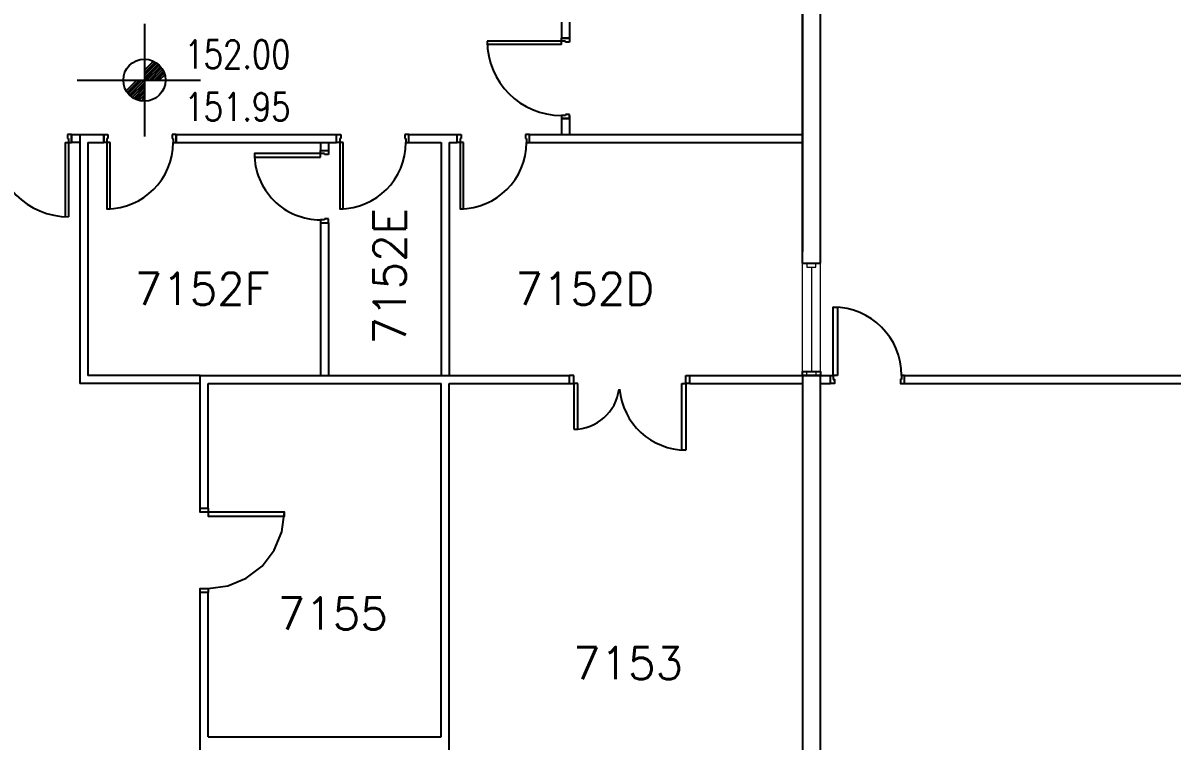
# Model space of a CAD drawing. Header units: millimetres. Extents: x -68474 to 336725, y -113450 to 40976.
# Drawn here: x 208494 to 222803, y -36750 to -27812 of the extents above; entities that cross this region are included whole.
import ezdxf

# ---------------------------------------------------------------- set-up
doc = ezdxf.new("R2010")
doc.units = ezdxf.units.MM
doc.header["$LTSCALE"] = 900
doc.linetypes.add('EC-7thFloor-s6152$0$HIDDEN', pattern=[0.375, 0.25, -0.125])
for name, color, linetype in [('EC-7thFloor-s6152$0$17', 1, 'Continuous'), ('EC-7thFloor-s6152$0$30', 1, 'Continuous'), ('EC-7thFloor-s6152$0$35', 7, 'Continuous'), ('EC-7thFloor-s6152$0$41', 1, 'Continuous'), ('EC-7thFloor-s6152$0$Hatch', 3, 'Continuous'), ('EC-7thFloor-s6152$0$new_part', 7, 'Continuous'), ('EC-7thFloor-s6152$0$RC', 7, 'Continuous'), ('EC-7thFloor-s6152$0$ROOM-NO', 4, 'Continuous'), ('EC-7thFloor-s6152$0$WIN', 4, 'Continuous')]:
    doc.layers.add(name, color=color, linetype=linetype)
doc.layers.add('EC-7thFloor-s6152$0$EWINDOW', color=9, linetype='Continuous', lineweight=9)
doc.styles.add('EC-7thFloor-s6152$0$STANDARD', font='SIMPLEX.SHX')

# ---------------------------------------------------------------- blocks, each defined once
blk = doc.blocks.new('EC-7thFloor-s6152$0$D27')
at = {"layer": 'EC-7thFloor-s6152$0$41', "color": 14, "linetype": 'Continuous'}
blk.add_lwpolyline([(1, 0.1), (1.05, 0.1), (1.05, 0), (1, 0), (1, 0.1), (0.9676, 0.3459), (0.8727, 0.575), (0.7217, 0.7717), (0.525, 0.9227), (0.2959, 1.0176), (0.05, 1.05), (0.05, 0), (0, 0), (0, 0.1), (0.1, 0.1), (0.1, 1.05), (0.05, 1.05)], dxfattribs=at)
blk = doc.blocks.new('EC-7thFloor-s6152$0$DR925')
for p, q in [((918.5, 100), (918.5, 1025)), ((962.5, 100), (962.5, 1025)), ((0, 100), (0, 0)), ((37.5, 100), (0, 100)), ((0, 0), (50, 0)), ((37.5, 50), (37.5, 100)), ((50, 50), (37.5, 50)), ((50, 0), (50, 50)), ((918.5, 100), (962.5, 100)), ((950, 50), (962.5, 50)), ((950, 0), (950, 50)), ((1000, 0), (950, 0)), ((962.5, 100), (1000, 100)), ((962.5, 50), (962.5, 100)), ((1000, 100), (1000, 0))]:
    blk.add_line(p, q)
blk.add_arc((962.5, 100), 925, 90, 180)
blk = doc.blocks.new('EC-7thFloor-s6152$0$DR825')
at = {"layer": 'EC-7thFloor-s6152$0$30'}
for p, q in [((213900, -29200), (213950, -29200)), ((213900, -29300), (213900, -29200)), ((213900, -29300), (213900, -29200)), ((213937.5, -29300), (213900, -29300)), ((213937.5, -29250), (213937.5, -29300)), ((213950, -29250), (213937.5, -29250)), ((213950, -29200), (213950, -29250)), ((214800, -29200), (214750, -29200)), ((214750, -29200), (214750, -29250)), ((214750, -29250), (214762.5, -29250)), ((214762.5, -29250), (214762.5, -29300)), ((214762.5, -29300), (214800, -29300)), ((214800, -29300), (214800, -29200)), ((214800, -29300), (214800, -29200))]:
    blk.add_line(p, q, dxfattribs=at)
blk.add_lwpolyline([(213981.5, -29300), (213937.5, -29300), (213937.5, -30125), (213981.5, -30125)], close=True, dxfattribs=at)
blk.add_arc((213937.5, -29300), 825, 270, 0, dxfattribs=at)

msp = doc.modelspace()

# ---------------------------------------------------------------- linework, layer by layer
for p, q in [((215300, -29000), (215200, -29000)), ((215300, -29000), (215200, -29000)), ((215351.72703, -32200), (215300.003, -32200)), ((215351.72703, -32200), (215300.003, -32200))]:
    msp.add_line(p, q)
at = {"linetype": 'EC-7thFloor-s6152$0$HIDDEN'}
for p, q in [((215250, -28950), (215250, -28962.5)), ((215250, -28950), (215250, -28962.5)), ((215300, -28962.5), (215300, -29000)), ((215300, -28962.5), (215300, -29000))]:
    msp.add_line(p, q, dxfattribs=at)
at = {"color": 1}
for points in [[(218634.9, -32200), (218584.9, -32200), (218584.9, -31350), (218634.9, -31350)], [(218634.9, -32200), (218584.9, -32200), (218584.9, -31350), (218634.9, -31350)], [(218584.9, -32250), (218599.9, -32250), (218599.9, -32300), (218599.9, -32300), (218599.9, -32300), (218549.9, -32300), (218549.9, -32200), (218549.9, -32200), (218549.9, -32200), (218584.9, -32200)], [(218584.9, -32250), (218599.9, -32250), (218599.9, -32300), (218599.9, -32300), (218599.9, -32300), (218549.9, -32300), (218549.9, -32200), (218549.9, -32200), (218549.9, -32200), (218584.9, -32200)], [(219434.9, -32250), (219419.9, -32250), (219419.9, -32300), (219419.9, -32300), (219419.9, -32300), (219469.9, -32300), (219469.9, -32200), (219469.9, -32200), (219469.9, -32200), (219434.9, -32200)], [(219434.9, -32250), (219419.9, -32250), (219419.9, -32300), (219419.9, -32300), (219419.9, -32300), (219469.9, -32300), (219469.9, -32200), (219469.9, -32200), (219469.9, -32200), (219434.9, -32200)]]:
    msp.add_lwpolyline(points, close=True, dxfattribs=at)
msp.add_arc((218584.9, -32200), 850, 0, 90, dxfattribs=at)
msp.add_arc((218584.9, -32200), 850, 0, 90, dxfattribs=at)
at = {"layer": 'EC-7thFloor-s6152$0$17'}
for p, q in [((215200, -27800), (215200, -28000)), ((215200, -27800), (215200, -28000)), ((215300, -27800), (215300, -28000)), ((215300, -27800), (215300, -28000)), ((215300, -28000), (215200, -28000)), ((215300, -28000), (215200, -28000)), ((215200, -29000), (215200, -29200)), ((215300, -29000), (215200, -29000)), ((215200, -29000), (215200, -29200)), ((215300, -29000), (215200, -29000)), ((215300, -29000), (215300, -29200)), ((215300, -29000), (215300, -29200)), ((209200, -29200), (209500, -29200)), ((209200, -29200), (209200, -32300)), ((209200, -29200), (209500, -29200)), ((209200, -29200), (209200, -32300)), ((209300, -29300), (209500, -29300)), ((209300, -29300), (209300, -32200)), ((209300, -29300), (209500, -29300)), ((209300, -29300), (209300, -32200)), ((209500, -29200), (209500, -29300)), ((209500, -29200), (209500, -29300)), ((210400, -29200), (212400, -29200)), ((210400, -29200), (210400, -29300)), ((210400, -29200), (212400, -29200)), ((210400, -29200), (210400, -29300)), ((210400, -29300), (212400, -29300)), ((210400, -29300), (212400, -29300)), ((212200, -29300), (212200, -29400)), ((212200, -29300), (212200, -29400)), ((212300, -29300), (212300, -29400)), ((212300, -29300), (212300, -29400)), ((212400, -29300), (212400, -29200)), ((212400, -29300), (212400, -29200)), ((213300, -29200), (213900, -29200)), ((213300, -29200), (213900, -29200)), ((213300, -29300), (213700, -29300)), ((213300, -29300), (213700, -29300)), ((213700, -29300), (213700, -32200)), ((213700, -29300), (213700, -32200)), ((213700, -29300), (213700, -32200)), ((213700, -29300), (213700, -32200)), ((213800, -29300), (213800, -32200)), ((213800, -29300), (213800, -32200)), ((213800, -29300), (213900, -29300)), ((213800, -29300), (213800, -32200)), ((213800, -29300), (213800, -32200)), ((213800, -29300), (213900, -29300)), ((214800, -29200), (218199.9, -29200)), ((214800, -29200), (218199.9, -29200)), ((214800, -29300), (218199.9, -29300)), ((214800, -29300), (218199.9, -29300)), ((212200, -29400), (212300, -29400)), ((212200, -29400), (212300, -29400)), ((212200, -30300), (212200, -32200)), ((212200, -30300), (212200, -32200)), ((212300, -30300), (212300, -32200)), ((212300, -30300), (212300, -32200)), ((210700, -32300), (209200, -32300)), ((210700, -32300), (209200, -32300)), ((210700, -32200), (209300, -32200)), ((210700, -32200), (209300, -32200))]:
    msp.add_line(p, q, dxfattribs=at)
at = {"layer": 'EC-7thFloor-s6152$0$17', "color": 11, "linetype": 'Continuous'}
for p, q in [((210700, -33850.0001), (210700, -32200)), ((210700, -32200), (213700, -32200)), ((210700, -33850.0001), (210700, -32200)), ((210700, -32200), (213700, -32200)), ((210700, -33850.0001), (210700, -32200)), ((210700, -32200), (213700, -32200)), ((210700, -33850.0001), (210700, -32200)), ((210700, -32200), (213700, -32200)), ((210800, -33850.0001), (210800, -32300)), ((210800, -32300), (213700, -32300)), ((210800, -33850.0001), (210800, -32300)), ((210800, -32300), (213700, -32300)), ((210800, -33850.0001), (210800, -32300)), ((210800, -32300), (213700, -32300)), ((210800, -33850.0001), (210800, -32300)), ((210800, -32300), (213700, -32300)), ((213700, -32200), (215300.003, -32200)), ((213700, -32200), (215300.003, -32200)), ((213700, -32200), (215300.003, -32200)), ((213700, -32200), (215300.003, -32200)), ((213700, -36700), (213700, -32300)), ((213700, -36700), (213700, -32300)), ((213700, -36700), (213700, -32300)), ((213700, -36700), (213700, -32300)), ((213800, -32300), (215300.003, -32300)), ((213800, -39600), (213800, -32300)), ((213800, -32300), (215300.003, -32300)), ((213800, -39600), (213800, -32300)), ((213800, -32300), (215300.003, -32300)), ((213800, -39600), (213800, -32300)), ((213800, -32300), (215300.003, -32300)), ((213800, -39600), (213800, -32300)), ((216800, -32200), (218199.9, -32200)), ((216800, -32200), (218199.9, -32200)), ((216800, -32200), (218199.9, -32200)), ((216800, -32200), (218199.9, -32200)), ((216800, -32300), (218199.9, -32300)), ((216800, -32300), (218199.9, -32300)), ((216800, -32300), (218199.9, -32300)), ((216800, -32300), (218199.9, -32300)), ((210700, -36900), (210700, -34899.998)), ((210700, -36900), (210700, -34899.998)), ((210700, -36900), (210700, -34899.998)), ((210700, -36900), (210700, -34899.998)), ((210800, -36700), (210800, -34899.998)), ((210800, -36700), (210800, -34899.998)), ((210800, -36700), (210800, -34899.998)), ((210800, -36700), (210800, -34899.998)), ((210800, -36700), (213700, -36700)), ((210800, -36700), (213700, -36700)), ((210800, -36700), (213700, -36700)), ((210800, -36700), (213700, -36700))]:
    msp.add_line(p, q, dxfattribs=at)
at = {"layer": 'EC-7thFloor-s6152$0$17', "color": 11}
for p, q in [((215300.003, -32300), (215300.003, -32200)), ((215300.003, -32300), (215300.003, -32200)), ((215300.003, -32300), (215300.003, -32200)), ((215300.003, -32300), (215300.003, -32200)), ((216800, -32300), (216800, -32200)), ((216800, -32300), (216800, -32200)), ((216800, -32300), (216800, -32200)), ((216800, -32300), (216800, -32200))]:
    msp.add_line(p, q, dxfattribs=at)
at = {"layer": 'EC-7thFloor-s6152$0$17'}
msp.add_lwpolyline([(209100, -29200), (209200, -29200), (209200, -29300), (209100, -29300)], close=True, dxfattribs=at)
msp.add_lwpolyline([(209100, -29200), (209200, -29200), (209200, -29300), (209100, -29300)], close=True, dxfattribs=at)
at = {"layer": 'EC-7thFloor-s6152$0$30'}
for p, q in [((209018.5, -29300), (209018.5, -30225)), ((209018.5, -29300), (209062.5, -29300)), ((209018.5, -29300), (209018.5, -30225)), ((209018.5, -29300), (209062.5, -29300)), ((209100, -29200), (209050, -29200)), ((209050, -29200), (209050, -29250)), ((209100, -29200), (209050, -29200)), ((209050, -29200), (209050, -29250)), ((209050, -29250), (209062.5, -29250)), ((209050, -29250), (209062.5, -29250)), ((209062.5, -29250), (209062.5, -29300)), ((209062.5, -29250), (209062.5, -29300)), ((209062.5, -29300), (209062.5, -30225)), ((209062.5, -29300), (209100, -29300)), ((209062.5, -29300), (209062.5, -30225)), ((209062.5, -29300), (209100, -29300)), ((209100, -29300), (209100, -29200)), ((209100, -29200), (209100, -29300)), ((209100, -29300), (209100, -29200)), ((209100, -29300), (209100, -29200)), ((209100, -29200), (209100, -29300)), ((209100, -29300), (209100, -29200))]:
    msp.add_line(p, q, dxfattribs=at)
at = {"layer": 'EC-7thFloor-s6152$0$30', "linetype": 'Continuous'}
for p, q in [((215351.72703, -32200), (215300.003, -32200)), ((215351.72703, -32200), (215300.003, -32200)), ((215300.003, -32300), (215351.72703, -32300)), ((215300.003, -32300), (215351.72703, -32300)), ((215300.003, -32300), (215351.72703, -32300)), ((215300.003, -32300), (215351.72703, -32300)), ((215351.72703, -32300), (215351.72703, -32200)), ((215351.72703, -32300), (215351.72703, -32200)), ((215351.72703, -32300), (215351.72703, -32200)), ((215351.72703, -32300), (215351.72703, -32200)), ((215351.72703, -32300), (215351.72703, -32868.96438)), ((215403.45107, -32300), (215351.72703, -32300)), ((215351.72703, -32300), (215351.72703, -32868.96438)), ((215351.72703, -32300), (215351.72703, -32868.96438)), ((215403.45107, -32300), (215351.72703, -32300)), ((215351.72703, -32300), (215351.72703, -32868.96438)), ((215403.45107, -32868.96438), (215403.45107, -32300)), ((215403.45107, -32868.96438), (215403.45107, -32300)), ((215403.45107, -32868.96438), (215403.45107, -32300)), ((215403.45107, -32868.96438), (215403.45107, -32300)), ((216696.55193, -33127.58455), (216696.55193, -32300)), ((216696.55193, -32300), (216748.27597, -32300)), ((216696.55193, -33127.58455), (216696.55193, -32300)), ((216696.55193, -32300), (216748.27597, -32300)), ((216696.55193, -33127.58455), (216696.55193, -32300)), ((216696.55193, -32300), (216748.27597, -32300)), ((216696.55193, -33127.58455), (216696.55193, -32300)), ((216696.55193, -32300), (216748.27597, -32300)), ((216748.27597, -32200), (216800, -32200)), ((216748.27597, -32300), (216748.27597, -32200)), ((216748.27597, -32200), (216800, -32200)), ((216748.27597, -32300), (216748.27597, -32200)), ((216748.27597, -32200), (216800, -32200)), ((216748.27597, -32300), (216748.27597, -32200)), ((216748.27597, -32200), (216800, -32200)), ((216748.27597, -32300), (216748.27597, -32200)), ((216748.27597, -32300), (216748.27597, -33127.58455)), ((216800, -32300), (216748.27597, -32300)), ((216748.27597, -32300), (216748.27597, -33127.58455)), ((216800, -32300), (216748.27597, -32300)), ((216748.27597, -32300), (216748.27597, -33127.58455)), ((216800, -32300), (216748.27597, -32300)), ((216748.27597, -32300), (216748.27597, -33127.58455)), ((216800, -32300), (216748.27597, -32300)), ((215351.72703, -32868.96438), (215403.45107, -32868.96438)), ((215351.72703, -32868.96438), (215403.45107, -32868.96438)), ((215351.72703, -32868.96438), (215403.45107, -32868.96438)), ((215351.72703, -32868.96438), (215403.45107, -32868.96438)), ((216748.27597, -33127.58455), (216696.55193, -33127.58455)), ((216748.27597, -33127.58455), (216696.55193, -33127.58455)), ((216748.27597, -33127.58455), (216696.55193, -33127.58455)), ((216748.27597, -33127.58455), (216696.55193, -33127.58455))]:
    msp.add_line(p, q, dxfattribs=at)
at = {"layer": 'EC-7thFloor-s6152$0$30'}
msp.add_arc((209062.5, -29300), 925, 180, 270, dxfattribs=at)
msp.add_arc((209062.5, -29300), 925, 180, 270, dxfattribs=at)
at = {"layer": 'EC-7thFloor-s6152$0$30', "linetype": 'Continuous'}
for centre, radius, start, end in [((215351.72703, -32300), 568.96438, 270, 352.950426824), ((215351.72703, -32300), 568.96438, 270, 352.950426824), ((215351.72703, -32300), 568.96438, 270, 352.950426824), ((215351.72703, -32300), 568.96438, 270, 352.950426824), ((216748.27597, -32300), 827.58455, 184.840117164, 270), ((216748.27597, -32300), 827.58455, 184.840117164, 270), ((216748.27597, -32300), 827.58455, 184.840117164, 270), ((216748.27597, -32300), 827.58455, 184.840117164, 270)]:
    msp.add_arc(centre, radius, start, end, dxfattribs=at)
at = {"layer": 'EC-7thFloor-s6152$0$35', "color": 1}
for p, q in [((210006.03115, -27824.36049), (210006.03115, -29224.36049)), ((210006.03115, -27824.36049), (210006.03115, -29224.36049)), ((210006.03115, -28400.6168), (210119.15931, -28287.48865)), ((210006.03115, -28400.6168), (210119.15931, -28287.48865)), ((210006.03115, -28431.55273), (210139.34873, -28298.23514)), ((210006.03115, -28431.55273), (210139.34873, -28298.23514)), ((210006.03115, -28462.48865), (210158.11461, -28310.40519)), ((210006.03115, -28462.48865), (210158.11461, -28310.40519)), ((210006.03115, -28493.42457), (210175.5331, -28323.92262)), ((210006.03115, -28493.42457), (210175.5331, -28323.92262)), ((210006.03115, -28524.36049), (210191.64668, -28338.74496)), ((210006.03115, -28524.36049), (210191.64668, -28338.74496)), ((210036.96707, -28524.36049), (210206.46902, -28354.85854)), ((210036.96707, -28524.36049), (210206.46902, -28354.85854)), ((210067.903, -28524.36049), (210219.98645, -28372.27703)), ((210067.903, -28524.36049), (210219.98645, -28372.27703)), ((210098.83892, -28524.36049), (210232.1565, -28391.04291)), ((210098.83892, -28524.36049), (210232.1565, -28391.04291)), ((210129.77484, -28524.36049), (210242.903, -28411.23233)), ((210129.77484, -28524.36049), (210242.903, -28411.23233)), ((210160.71076, -28524.36049), (210252.10649, -28432.96476)), ((210160.71076, -28524.36049), (210252.10649, -28432.96476)), ((210191.64668, -28524.36049), (210259.58668, -28456.42049)), ((210191.64668, -28524.36049), (210259.58668, -28456.42049)), ((209166.91544, -28524.36049), (210706.03115, -28524.36049)), ((209166.91544, -28524.36049), (210706.03115, -28524.36049)), ((209779.90581, -28657.67807), (209913.22339, -28524.36049)), ((209779.90581, -28657.67807), (209913.22339, -28524.36049)), ((209792.07585, -28676.44395), (209944.15931, -28524.36049)), ((209792.07585, -28676.44395), (209944.15931, -28524.36049)), ((209805.59328, -28693.86244), (209975.09523, -28524.36049)), ((209805.59328, -28693.86244), (209975.09523, -28524.36049)), ((209820.41562, -28709.97602), (210006.03115, -28524.36049)), ((209820.41562, -28709.97602), (210006.03115, -28524.36049)), ((209836.5292, -28724.79836), (210006.03115, -28555.29641)), ((209836.5292, -28724.79836), (210006.03115, -28555.29641)), ((209853.94769, -28738.31579), (210006.03115, -28586.23233)), ((209853.94769, -28738.31579), (210006.03115, -28586.23233)), ((209872.71357, -28750.48584), (210006.03115, -28617.16826)), ((209872.71357, -28750.48584), (210006.03115, -28617.16826)), ((209892.903, -28761.23233), (210006.03115, -28648.10418)), ((209892.903, -28761.23233), (210006.03115, -28648.10418)), ((209914.63542, -28770.43583), (210006.03115, -28679.0401)), ((209914.63542, -28770.43583), (210006.03115, -28679.0401)), ((209938.09115, -28777.91602), (210006.03115, -28709.97602)), ((209938.09115, -28777.91602), (210006.03115, -28709.97602)), ((209963.54384, -28783.39925), (210006.03115, -28740.91194)), ((209963.54384, -28783.39925), (210006.03115, -28740.91194))]:
    msp.add_line(p, q, dxfattribs=at)
msp.add_circle((210006.03115, -28524.36049), 262.5, dxfattribs=at)
msp.add_circle((210006.03115, -28524.36049), 262.5, dxfattribs=at)
at = {"layer": 'EC-7thFloor-s6152$0$41', "color": 14, "linetype": 'Continuous'}
for p, q in [((210700.0002, -33900), (210700.0002, -33850.0001)), ((210700.0002, -33850.0001), (210800, -33850.0001)), ((210700.0002, -33900), (210700.0002, -33850.0001)), ((210700.0002, -33850.0001), (210800, -33850.0001)), ((211749.9981, -33900), (210700.0002, -33900)), ((211749.9981, -33900), (210700.0002, -33900)), ((210800, -33850.0001), (210800, -33949.9999)), ((210800, -33850.0001), (210800, -33949.9999)), ((211717.59816, -34145.89951), (211749.9981, -33900)), ((211717.59816, -34145.89951), (211749.9981, -33900)), ((211749.9981, -33949.9999), (211749.9981, -33900)), ((211749.9981, -33949.9999), (211749.9981, -33900)), ((210800, -33949.9999), (211749.9981, -33949.9999)), ((210800, -33949.9999), (211749.9981, -33949.9999)), ((211622.69835, -34374.99905), (211717.59816, -34145.89951)), ((211622.69835, -34374.99905), (211717.59816, -34145.89951)), ((211471.69866, -34571.69866), (211622.69835, -34374.99905)), ((211471.69866, -34571.69866), (211622.69835, -34374.99905)), ((211274.99905, -34722.69835), (211471.69866, -34571.69866)), ((211274.99905, -34722.69835), (211471.69866, -34571.69866)), ((211045.89951, -34817.59816), (211274.99905, -34722.69835)), ((211045.89951, -34817.59816), (211274.99905, -34722.69835)), ((210700.0002, -34899.998), (210700.0002, -34849.9981)), ((210700.0002, -34849.9981), (210800, -34849.9981)), ((210700.0002, -34899.998), (210700.0002, -34849.9981)), ((210700.0002, -34849.9981), (210800, -34849.9981)), ((210800, -34899.998), (210700.0002, -34899.998)), ((210800, -34899.998), (210700.0002, -34899.998)), ((210800, -34849.9981), (211045.89951, -34817.59816)), ((210800, -34849.9981), (211045.89951, -34817.59816)), ((210800, -34849.9981), (210800, -34899.998)), ((210800, -34849.9981), (210800, -34899.998))]:
    msp.add_line(p, q, dxfattribs=at)
at = {"layer": 'EC-7thFloor-s6152$0$EWINDOW'}
for p, q in [((218199.9, -32200), (218199.9, -30800)), ((218199.9, -32200), (218199.9, -30800)), ((218199.9, -32200), (218199.9, -30800)), ((218199.9, -32200), (218199.9, -30800)), ((218424.9, -32200), (218424.9, -30800)), ((218424.9, -32200), (218424.9, -30800))]:
    msp.add_line(p, q, dxfattribs=at)
at = {"layer": 'EC-7thFloor-s6152$0$EWINDOW', "ltscale": 0.5}
msp.add_line((218312.4, -30850), (218312.4, -32150), dxfattribs=at)
msp.add_line((218312.4, -30850), (218312.4, -32150), dxfattribs=at)
for points in [[(218256.25, -30800), (218256.25, -30850), (218368.75, -30850), (218368.75, -30800)], [(218256.25, -30800), (218256.25, -30850), (218368.75, -30850), (218368.75, -30800)], [(218256.25, -32200), (218256.25, -32150), (218368.75, -32150), (218368.75, -32200)], [(218256.25, -32200), (218256.25, -32150), (218368.75, -32150), (218368.75, -32200)], [(218256.25, -32200), (218256.25, -32150), (218368.75, -32150), (218368.75, -32200)], [(218256.25, -32200), (218256.25, -32150), (218368.75, -32150), (218368.75, -32200)]]:
    msp.add_lwpolyline(points, close=True, dxfattribs=at)
at = {"layer": 'EC-7thFloor-s6152$0$new_part'}
for p, q in [((218424.9, -32200), (218549.9, -32200)), ((218424.9, -32200), (218549.9, -32200)), ((218424.9, -32300), (218549.9, -32300)), ((218424.9, -32300), (218549.9, -32300)), ((218549.9, -32300), (218549.9, -32200)), ((218549.9, -32300), (218549.9, -32200)), ((219469.9, -32300), (219469.9, -32200)), ((219469.9, -32200), (228675, -32200)), ((219469.9, -32300), (219469.9, -32200)), ((219469.9, -32200), (228675, -32200)), ((219469.9, -32300), (228675, -32300)), ((219469.9, -32300), (228675, -32300))]:
    msp.add_line(p, q, dxfattribs=at)
at = {"layer": 'EC-7thFloor-s6152$0$RC'}
for p, q in [((218199.9, -30800), (218199.9, -23200)), ((218199.9, -30800), (218199.9, -23200)), ((218200, -30800), (218200, -23200)), ((218200, -30800), (218200, -23200)), ((218200, -23200), (218200, -30658)), ((218200, -30800), (218200, -23200)), ((218200, -30800), (218200, -23200)), ((218200, -23200), (218200, -30658)), ((218425, -30800), (218425, -23200)), ((218425, -30800), (218425, -23200)), ((218199.9, -30800), (218424.9, -30800)), ((218199.9, -30800), (218424.9, -30800)), ((218200, -30800), (218425, -30800)), ((218200, -30800), (218425, -30800)), ((218199.9, -32200), (218424.9, -32200)), ((218199.9, -32200), (218424.9, -32200)), ((218199.9, -32200), (218424.9, -32200)), ((218199.9, -32200), (218424.9, -32200)), ((218199.9, -32200), (218424.9, -32200)), ((218199.9, -32200), (218424.9, -32200)), ((218199.9, -32200), (218424.9, -32200)), ((218199.9, -32200), (218424.9, -32200)), ((218199.9, -32200), (218424.9, -32200)), ((218199.9, -32200), (218424.9, -32200)), ((218200, -32200), (218425, -32200)), ((218200, -32200), (218425, -32200)), ((218200, -32200), (218200, -35250)), ((218200, -32200), (218425, -32200)), ((218200, -32200), (218425, -32200)), ((218200, -32200), (218200, -35250)), ((218200.1, -32200), (218200.1, -38325)), ((218200.1, -32200), (218200.1, -38325)), ((218425, -38550), (218425, -32200)), ((218425, -38550), (218425, -32200))]:
    msp.add_line(p, q, dxfattribs=at)
at = {"layer": 'EC-7thFloor-s6152$0$WIN', "linetype": 'Continuous'}
msp.add_lwpolyline([(218199.9, -32200), (218199.9, -32150), (218424.9, -32150), (218424.9, -32200)], close=True, dxfattribs=at)
msp.add_lwpolyline([(218199.9, -32200), (218199.9, -32150), (218424.9, -32150), (218424.9, -32200)], close=True, dxfattribs=at)

# ---------------------------------------------------------------- block references
at = {"xscale": -999.9979999999999, "yscale": -999.9979999999999, "zscale": 1000, "rotation": 90}
msp.add_blockref('EC-7thFloor-s6152$0$D27', (210700.0002, -33850.0001), dxfattribs=at)
msp.add_blockref('EC-7thFloor-s6152$0$D27', (210700.0002, -33850.0001), dxfattribs=at)
at = {"layer": 'EC-7thFloor-s6152$0$30', "rotation": 90.00000000000001}
msp.add_blockref('EC-7thFloor-s6152$0$DR925', (215300, -29000), dxfattribs=at)
msp.add_blockref('EC-7thFloor-s6152$0$DR925', (215300, -29000), dxfattribs=at)
at = {"layer": 'EC-7thFloor-s6152$0$Hatch'}
for p in [(-4400, 0), (-4400, 0), (-1500, 0), (-1500, 0), (0, 0), (0, 0)]:
    msp.add_blockref('EC-7thFloor-s6152$0$DR825', p, dxfattribs=at)
at = {"layer": 'EC-7thFloor-s6152$0$Hatch', "rotation": 270}
msp.add_blockref('EC-7thFloor-s6152$0$DR825', (241500, 184500), dxfattribs=at)
msp.add_blockref('EC-7thFloor-s6152$0$DR825', (241500, 184500), dxfattribs=at)

# ---------------------------------------------------------------- texts
at = {"layer": 'EC-7thFloor-s6152$0$35', "color": 1, "style": 'EC-7thFloor-s6152$0$STANDARD', "width": 0.8}
for tag, p in [('152.00', (210504.27474, -28376.81807)), ('152.00', (210504.27474, -28376.81807)), ('151.95', (210504.27474, -29030.48683)), ('151.95', (210504.27474, -29030.48683))]:
    msp.add_attdef(tag, p, '136.00', height=350, dxfattribs=at)
at = {"layer": 'EC-7thFloor-s6152$0$ROOM-NO', "style": 'EC-7thFloor-s6152$0$STANDARD'}
msp.add_text('7152E', height=400, rotation=90, dxfattribs=at).set_placement((213260.13474, -31814.55793))
msp.add_text('7152E', height=400, rotation=90, dxfattribs=at).set_placement((213260.13474, -31814.55793))
for s, p in [('7152F', (209884.52487, -31321.31695)), ('7152F', (209884.52487, -31321.31695)), ('7152D', (214624.13849, -31321.31695)), ('7152D', (214624.13849, -31321.31695)), ('7155', (211665.46784, -35362.19048)), ('7155', (211665.46784, -35362.19048)), ('7155', (211665.46784, -35362.19048)), ('7155', (211665.46784, -35362.19048)), ('7153', (215342.47909, -35981.15428)), ('7153', (215342.47909, -35981.15428)), ('7153', (215342.47909, -35981.15428)), ('7153', (215342.47909, -35981.15428))]:
    msp.add_text(s, height=400, dxfattribs=at).set_placement(p)

doc.saveas('drawing.dxf')
